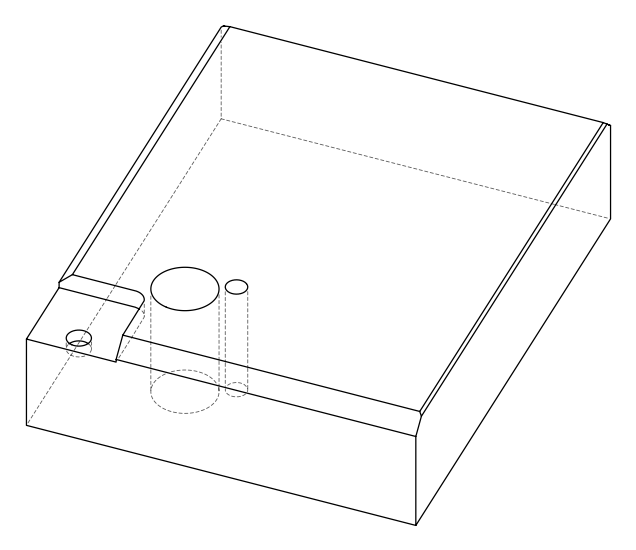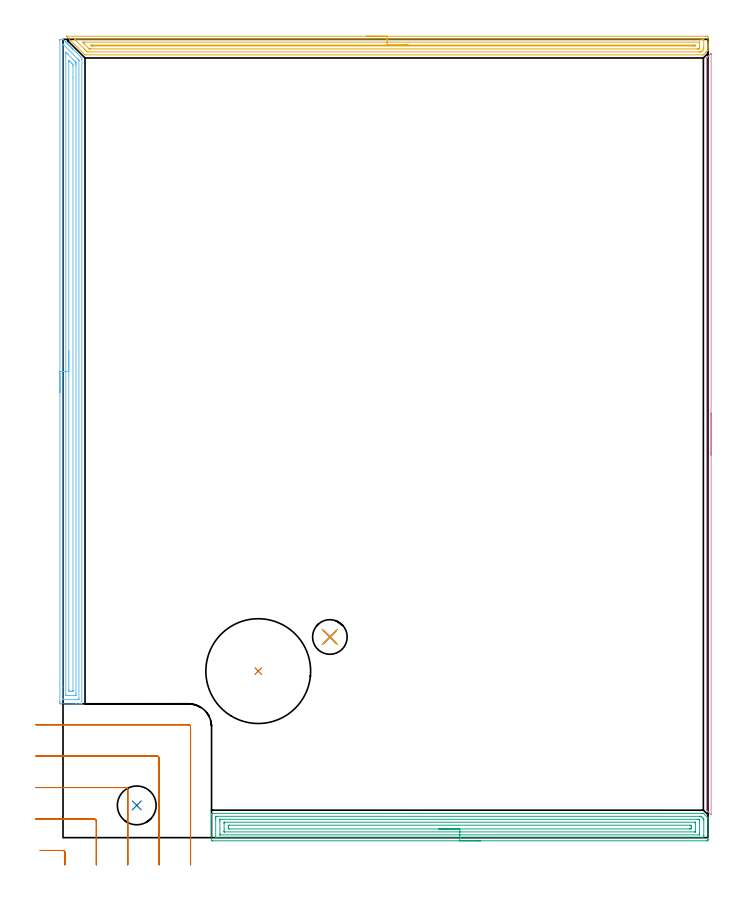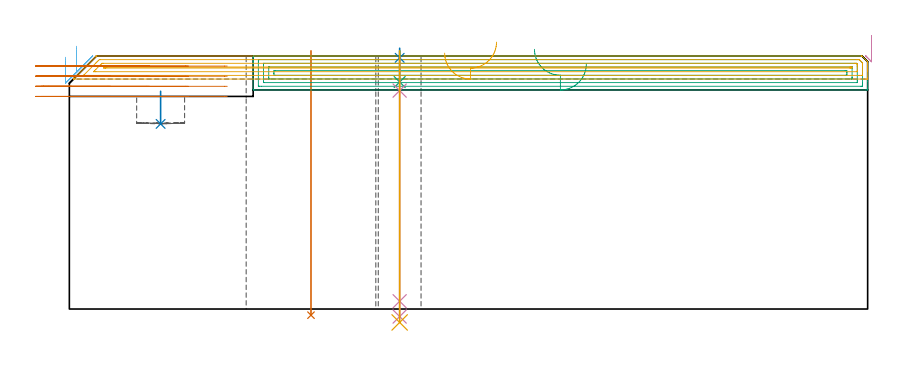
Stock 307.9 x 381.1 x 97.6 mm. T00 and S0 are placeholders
(PLAN: 11 operations, 7 tool changes, 37.9 min)
(1 INDEXABLE_INSERT_DRILL_THROUGH_HOLE_FROM_SOLID | STEP1HOLE | NXT0302_038 | 0.41 min | 191576 mm3)
(2 INDEXABLE_INSERT_DRILL_BLIND_HOLE_FROM_SOLID | STEP1POCKET | NXT0302_008 | 0.06 min | 6972 mm3)
(3 AREA_MILL | FG_CHAMFER_SURFACE | UGT0205_001 | 9.73 min | 20922 mm3)
(4 AREA_MILL_1 | FG_CHAMFER_SURFACE_1 | UGT0205_001 | 3.05 min | 878 mm3)
(5 AREA_MILL_2 | FG_CHAMFER_SURFACE_2 | UGT0205_001 | 9.82 min | 12192 mm3)
(6 AREA_MILL_3 | FG_CHAMFER_SURFACE_3 | UGT0205_001 | 10.28 min | 17521 mm3)
(7 MILL_CORNER_NOTCH_RECTANGULAR | CORNER_NOTCH_RECTANGULAR | UGT0201_104 | Follow Part, ap 5, ae 75% | 3.63 min | 65159 mm3)
(8 SPOT_DRILL | STEP1HOLE_1 | NXT0321_9005460120000 | 0.03 min | 4 mm3)
(9 DRILL_BLIND_HOLE_INTO_CENTER | STEP1HOLE_1 | NXT0301_038 | 0.05 min | 321 mm3)
(10 GUN_DRILL_THROUGH_HOLE | STEP1HOLE_1 | UGT0307_002 | 0.48 min | 2462 mm3)
(11 SPADE_DRILL_TO_ENLARGE_THROUGH_HOLE | STEP1HOLE_1 | UGT0306_007 | 0.42 min | 18050 mm3)
(TOOL NXT0302_038 | Index. Insert Drill 50mm [880-D5000L50-04] | D50 PA176 FL200 Z2)
(TOOL NXT0302_008 | Index. Insert Drill 18.5mm [880-D1850L25-05] | D18.5 PA176 FL93 Z2)
(TOOL UGT0205_001 | Chamfer Mill 20 x 3 x 45 deg. | D20 FL50 Z2)
(TOOL UGT0201_104 | End Mill 20 mm | D20 FL22 Z2)
(TOOL NXT0321_9005460120000 | NC Spot Drill, 142deg, 12mm, Carbide, Uncoated | D12 PA142 FL30 Z2)
(TOOL NXT0301_038 | Carbide Drill 6.7mm [860.1-0670-034A1-MM 2214] | D6.7 PA140 FL53 Z2)
(TOOL UGT0307_002 | Gun Drill 6 mm | D6 PA130 FL24 Z1)
(TOOL UGT0306_007 | Spade Drill 16.5mm | D16.5 PA132 FL10 Z2)
(OP 1 INDEXABLE_INSERT_DRILL_THROUGH_HOLE_FROM_SOLID)
G17 G21 G94 G90
T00 M6
G54
G17 G0 G90 X93.2 Y79.5 S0 M3
G43 Z107.6 H1
G94 G81 G98 Z-2.373 F250. R99.6
G80
M5
M2
(OP 2 INDEXABLE_INSERT_DRILL_BLIND_HOLE_FROM_SOLID)
G17 G21 G94 G90
T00 M6
G54
G17 G0 G90 X35.2 Y15.4 S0 M3
G43 Z107.6 H1
G94 G81 G98 Z71.4 F250. R84.
G80
M5
M2
(OP 3 AREA_MILL)
G17 G21 G94 G90
T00 M6
G54
G17 G0 G90 X199.4 Y-1.5 S1061 M3
G43 Z107.6 H0
Z94.5
G94 G1 X199.362 Z93.628 F250.
X199.248 Z92.763
X199.059 Z91.912
X198.797 Z91.08
X198.463 Z90.274
X198.06 Z89.5
X197.592 Z88.764
X197.06 Z88.072
X196.471 Z87.429
X195.828 Z86.84
X195.136 Z86.308
X194.4 Z85.84
X193.626 Z85.437
X192.82 Z85.103
X191.988 Z84.841
X191.136 Z84.652
X190.272 Z84.538
X189.4 Z84.5
X71.514
X71.027 Y-1.495 Z84.503
X70.91 Y-1.492 Z84.506
X70.9 Y-1.37 Z84.627
Y8.562 Z94.556
Y9.111 Z95.108
Y9.44 Z95.436
Y9.989 Z95.985
Y10.318 Z96.313
Y10.977 Z96.977
Y11.297 Z97.297
X70.903 Y11.451 Z97.443
X70.91 Y11.598 Z97.589
X71.068 Y11.6 Z97.6
X305.5
X305.695 Y11.597 Z97.589
X305.851 Y11.449 Z97.448
X307.732 Y9.568 Z95.566
X307.856 Y9.44 Z95.439
X307.89 Y9.403 Z95.401
X307.9 Y8.781 Z94.78
Y7.355 Z93.351
Y3.952 Z89.948
Y1.812 Z87.809
Y-0.822 Z85.175
X307.896 Y-1.096 Z84.901
X307.89 Y-1.492 Z84.505
X307.692 Y-1.496 Z84.502
X307.286 Y-1.5 Z84.5
X189.4
Y-0.086 Z85.914
X74.059
X73.3 Y-0.085 Z85.915
X73.163 Y-0.084 Z85.916
X72.946 Y-0.079 Z85.921
X72.909 Y-0.07 Z85.93
X72.905 Y-0.042 Z85.958
X72.903 Y-0.011 Z85.989
X72.9 Y0.175 Z86.175
Y8.955 Z94.955
X72.904 Y9.44 Z95.44
X72.91 Y9.824 Z95.824
X72.931 Y10.179 Z96.179
X73.3 Y10.184 Z96.184
X73.436 Y10.185 Z96.185
X303.849
X304.607 Y10.18 Z96.18
X304.652 Y10.179 Z96.179
X304.701 Y10.137 Z96.137
X304.806 Y10.038 Z96.038
X305.01 Y9.838 Z95.838
X305.41 Y9.44 Z95.44
X305.5 Y9.35 Z95.35
X305.887 Y8.951 Z94.951
X305.894 Y8.562 Z94.562
X305.899 Y8.17 Z94.17
X305.9 Y1.145 Z87.145
X305.896 Y0.66 Z86.66
X305.891 Y0.276 Z86.276
X305.869 Y-0.079 Z85.921
X305.5 Y-0.084 Z85.916
X305.364 Y-0.085 Z85.915
X189.4 Y-0.086 Z85.914
Y1.328 Z87.328
X75.015 Y1.329 Z87.329
X74.959 Y1.331 Z87.331
X74.923 Y1.334 Z87.334
X74.91 Y1.336 Z87.336
X74.908 Y1.355 Z87.355
X74.903 Y1.538 Z87.538
X74.9 Y1.721 Z87.721
Y7.867 Z93.867
X74.902 Y8.562 Z94.562
X74.905 Y8.741 Z94.741
X74.91 Y8.765 Z94.765
X74.928 Y8.767 Z94.767
X74.98 Y8.769 Z94.769
X75.086 Y8.771 Z94.771
X302.82
X303.505 Y8.767 Z94.767
X303.602 Y8.765 Z94.765
X303.714 Y8.677 Z94.677
X303.83 Y8.562 Z94.562
X303.87 Y8.518 Z94.518
X303.89 Y8.469 Z94.469
X303.896 Y8.383 Z94.383
X303.9 Y7.684 Z93.684
Y7.501 Z93.501
Y2.233 Z88.233
X303.898 Y1.538 Z87.538
X303.895 Y1.359 Z87.359
X303.89 Y1.335 Z87.335
X303.872 Y1.333 Z87.333
X303.82 Y1.331 Z87.331
X303.714 Y1.329 Z87.329
X189.4 Y1.328 Z87.328
Y2.743 Z88.743
X77.036 Y2.744 Z88.744
X76.958 Y2.745 Z88.745
X76.923 Y2.748 Z88.748
X76.91 Y2.75 Z88.75
X76.908 Y2.77 Z88.77
X76.904 Y2.869 Z88.869
X76.9 Y3.267 Z89.267
Y6.806 Z92.806
X76.907 Y7.232 Z93.232
X76.91 Y7.336 Z93.336
X76.918 Y7.351 Z93.351
X76.951 Y7.353 Z93.353
X77.018 Y7.355 Z93.355
X77.206 Y7.357 Z93.357
X301.367
X301.764 Y7.356 Z93.356
X301.842 Y7.355 Z93.355
X301.877 Y7.352 Z93.352
X301.89 Y7.35 Z93.35
X301.892 Y7.33 Z93.33
X301.896 Y7.231 Z93.231
X301.9 Y6.833 Z92.833
Y3.321 Z89.321
Y3.294 Z89.294
X301.893 Y2.868 Z88.868
X301.89 Y2.764 Z88.764
X301.882 Y2.749 Z88.749
X301.849 Y2.747 Z88.747
X301.782 Y2.745 Z88.745
X301.595 Y2.743 Z88.743
X189.4
Y4.157 Z90.157
X79.552
X78.91 Y4.172 Z90.172
X78.901 Y4.812 Z90.812
Y5.05 Z91.05
X78.903 Y5.688 Z91.688
X78.91 Y5.928 Z91.928
X79.537 Y5.943 Z91.943
X79.552
X299.248
X299.89 Y5.928 Z91.928
X299.899 Y5.288 Z91.288
Y5.05 Z91.05
X299.897 Y4.412 Z90.412
X299.89 Y4.172 Z90.172
X299.263 Y4.157 Z90.157
X299.248
X189.4
X188.528 Z90.195
X187.664 Z90.309
X186.812 Z90.498
X185.98 Z90.76
X185.174 Z91.094
X184.4 Z91.497
X183.664 Z91.965
X182.972 Z92.496
X182.329 Z93.086
X181.74 Z93.729
X181.208 Z94.421
X180.74 Z95.157
X180.337 Z95.931
X180.003 Z96.737
X179.741 Z97.569
X179.552 Z98.42
X179.438 Z99.285
X179.4 Z100.157
G0 Z107.6
M5
M2
(OP 4 AREA_MILL_1)
G17 G21 G94 G90
T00 M6
G54
G17 G0 G90 X309.4 Y202.65 S1061 M3
G43 Z107.6 H0
Z105.4
G94 G1 Y202.612 Z104.528 F250.
Y202.498 Z103.664
Y202.309 Z102.812
Y202.047 Z101.98
Y201.713 Z101.174
Y201.31 Z100.4
Y200.842 Z99.664
Y200.311 Z98.972
Y199.721 Z98.329
Y199.078 Z97.74
Y198.386 Z97.208
Y197.65 Z96.74
Y196.876 Z96.337
Y196.07 Z96.003
Y195.238 Z95.741
Y194.387 Z95.552
Y193.522 Z95.438
Y192.65 Z95.4
Y11.025
X309.399 Y11.005 Z95.399
X309.395 Y10.967 Z95.4
X309.39 Y10.919 Z95.402
X309.264 Y11.035 Z95.534
X307.425 Y12.874 Z97.374
X307.27 Y13.032 Z97.527
X307.204 Y13.105 Z97.589
X307.2 Y13.321 Z97.6
Y371.979
X307.204 Y372.195 Z97.589
X307.271 Y372.273 Z97.526
X307.69 Y372.69 Z97.11
X309.264 Y374.265 Z95.534
X309.39 Y374.382 Z95.402
X309.395 Y374.333 Z95.4
X309.399 Y374.296 Z95.399
X309.4 Y374.275 Z95.4
Y373.888
Y192.65
Y191.779 Z95.438
Y190.914 Z95.552
Y190.062 Z95.741
Y189.23 Z96.003
Y188.424 Z96.337
Y187.65 Z96.74
Y186.914 Z97.208
Y186.222 Z97.74
Y185.579 Z98.329
Y184.99 Z98.972
Y184.459 Z99.664
Y183.99 Z100.4
Y183.587 Z101.174
Y183.253 Z101.98
Y182.991 Z102.812
Y182.802 Z103.664
Y182.688 Z104.528
Y182.65 Z105.4
G0 Z107.6
M5
M2
(OP 5 AREA_MILL_2)
G17 G21 G94 G90
T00 M6
G54
G17 G0 G90 X144.75 Y382.6 S1061 M3
G43 Z107.6 H0
Z98.7
G94 G1 X144.788 Z97.828 F250.
X144.902 Z96.964
X145.091 Z96.112
X145.353 Z95.28
X145.687 Z94.474
X146.09 Z93.7
X146.559 Z92.964
X147.09 Z92.272
X147.679 Z91.629
X148.322 Z91.04
X149.014 Z90.508
X149.75 Z90.04
X150.524 Z89.637
X151.33 Z89.303
X152.162 Z89.041
X153.014 Z88.852
X153.878 Z88.738
X154.75 Z88.7
X306.819
X307.299 Y382.599 Z88.701
X307.774 Y382.595 Z88.703
X307.891 Y382.591 Z88.705
X307.899 Y382.124 Z89.172
X307.896 Y379.475 Z91.82
X307.895 Y378.888 Z92.409
Y378.592 Z92.705
X307.894 Y378.003 Z93.294
Y377.708 Z93.587
X307.893 Y377.124 Z94.176
X307.892 Y376.524 Z94.776
X307.884 Y375.942 Z95.357
X307.882 Y375.908 Z95.391
X307.746 Y375.761 Z95.538
X307.557 Y375.569 Z95.731
X307.186 Y375.196 Z96.104
X307.052 Y375.059 Z96.238
X307.002 Y375.01 Z96.289
X305.888 Y373.889 Z97.41
X305.752 Y373.754 Z97.542
X305.695 Y373.703 Z97.589
X305.515 Y373.7 Z97.6
X10.675
X10.504 Y373.704 Z97.589
X10.488 Y373.714 Z97.579
X10.373 Y373.826 Z97.471
X10.266 Y373.934 Z97.366
X1.755 Y382.445 Z88.853
X1.64 Y382.566 Z88.732
X1.616 Y382.596 Z88.703
X1.738 Y382.6 Z88.7
X1.755
X154.75
Y381.186 Z90.114
X304.623
X305.515 Y381.185 Z90.115
X305.573 Y381.184 Z90.116
X305.888 Y381.174 Z90.126
X305.892 Y381.077 Z90.223
X305.896 Y380.864 Z90.436
X305.893 Y377.334 Z93.966
X305.889 Y376.825 Z94.475
X305.883 Y376.461 Z94.839
X305.871 Y376.345 Z94.955
X305.499 Y375.958 Z95.342
X305.057 Y375.513 Z95.787
X304.913 Y375.368 Z95.932
X304.795 Y375.253 Z96.047
X304.715 Y375.177 Z96.123
X304.668 Y375.134 Z96.166
X304.623 Y375.121 Z96.179
X304.562 Y375.119 Z96.181
X303.731 Y375.114 Z96.186
X303.675
X11.957 Y375.115 Z96.185
X11.545 Y375.121 Z96.179
X11.122 Y375.532 Z95.768
X10.709 Y375.942 Z95.358
X10.23 Y376.42 Z94.88
X5.769 Y380.881 Z90.419
X5.572 Y381.081 Z90.219
X5.49 Y381.169 Z90.131
X5.482 Y381.18 Z90.12
X5.485 Y381.181 Z90.119
X5.524 Y381.184 Z90.116
X5.605 Y381.185 Z90.115
X5.769 Y381.186 Z90.114
X154.75
Y379.772 Z91.528
X303.731 Y379.771 Z91.529
X303.831 Y379.77 Z91.53
X303.866 Y379.768 Z91.532
X303.88 Y379.766 Z91.534
X303.887 Y379.747 Z91.553
X303.891 Y379.638 Z91.662
X303.895 Y379.475 Z91.825
X303.896 Y379.312 Z91.988
X303.893 Y377.548 Z93.752
X303.883 Y376.825 Z94.475
X303.819 Y376.739 Z94.561
X303.731 Y376.642 Z94.658
X303.647 Y376.563 Z94.737
X303.615 Y376.535 Z94.765
X303.582 Y376.534 Z94.766
X303.435 Y376.531 Z94.769
X303.138 Y376.529 Z94.771
X302.839
X13.205
X12.906 Y376.531 Z94.769
X12.607 Y376.535 Z94.765
X12.573 Y376.537 Z94.763
X12.553 Y376.553 Z94.747
X12.511 Y376.591 Z94.709
X12.431 Y376.669 Z94.631
X12.274 Y376.825 Z94.475
X10.23 Y378.869 Z92.431
X9.625 Y379.475 Z91.825
X9.337 Y379.764 Z91.536
Y379.769 Z91.531
X9.93 Y379.771 Z91.529
X10.23
X154.75 Y379.772 Z91.528
Y378.357 Z92.943
X301.055
X301.293 Y378.356 Z92.944
X301.71 Y378.35 Z92.95
X301.885 Y378.339 Z92.961
X301.886 Y378.15 Z93.15
X301.884 Y377.962 Z93.338
X301.704 Y377.949 Z93.351
X301.291 Y377.945 Z93.355
X301.055 Y377.943 Z93.357
X14.453
X14.035 Y377.946 Z93.354
X13.798 Y377.95 Z93.35
X13.603 Y377.958 Z93.342
X13.405 Y378.154 Z93.146
X13.22 Y378.341 Z92.959
X13.38 Y378.35 Z92.95
X13.798 Y378.355 Z92.945
X14.035 Y378.357 Z92.943
X154.75
X155.622 Z92.981
X156.487 Z93.095
X157.338 Z93.283
X158.17 Z93.546
X158.976 Z93.88
X159.75 Z94.282
X160.486 Z94.751
X161.178 Z95.282
X161.821 Z95.872
X162.41 Z96.515
X162.942 Z97.207
X163.41 Z97.943
X163.813 Z98.716
X164.147 Z99.522
X164.409 Z100.354
X164.598 Z101.206
X164.712 Z102.071
X164.75 Z102.943
G0 Z107.6
M5
M2
(OP 6 AREA_MILL_3)
G17 G21 G94 G90
T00 M6
G54
G17 G0 G90 X-1.5 Y212.5 S1061 M3
G43 Z107.6 H0
Z97.1
G94 G1 Y212.538 Z96.228 F250.
Y212.652 Z95.364
Y212.841 Z94.512
Y213.103 Z93.68
Y213.437 Z92.874
Y213.84 Z92.1
Y214.308 Z91.364
Y214.84 Z90.672
Y215.429 Z90.029
Y216.072 Z89.44
Y216.764 Z88.908
Y217.5 Z88.44
Y218.274 Z88.037
Y219.08 Z87.703
Y219.912 Z87.441
Y220.764 Z87.252
Y221.628 Z87.138
Y222.5 Z87.1
Y380.704
X-1.496 Y380.939 Z87.104
X-1.491 Y381.097 Z87.105
X-1.401 Y381.1 Z87.195
X-1.243 Z87.352
X-1.084 Z87.511
X0.005 Z88.604
X0.095 Y381.099 Z88.693
X0.114 Y381.087 Z88.712
X0.578 Y380.623 Z89.177
X0.674 Y380.527 Z89.271
X0.708 Y380.492 Z89.307
X1.26 Y379.942 Z89.857
X1.303 Y379.897 Z89.902
X1.506 Y379.695 Z90.105
X1.553 Y379.649 Z90.15
X1.601 Y379.6 Z90.2
X1.795 Y379.406 Z90.393
X1.846 Y379.356 Z90.443
X1.898 Y379.302 Z90.497
X2.083 Y379.117 Z90.682
X2.139 Y379.063 Z90.735
X2.196 Y379.005 Z90.795
X2.372 Y378.829 Z90.971
X2.432 Y378.77 Z91.028
X2.493 Y378.707 Z91.092
X2.66 Y378.54 Z91.259
X2.725 Y378.477 Z91.321
X2.791 Y378.41 Z91.39
X2.949 Y378.252 Z91.548
X3.018 Y378.184 Z91.614
X3.088 Y378.112 Z91.688
X3.237 Y377.963 Z91.836
X3.311 Y377.891 Z91.907
X3.386 Y377.814 Z91.985
X3.526 Y377.675 Z92.125
X3.604 Y377.598 Z92.2
X3.684 Y377.517 Z92.283
X3.814 Y377.386 Z92.414
X3.896 Y377.305 Z92.493
X3.981 Y377.219 Z92.58
X4.103 Y377.097 Z92.702
X4.189 Y377.012 Z92.786
X4.279 Y376.922 Z92.878
X4.392 Y376.809 Z92.991
X4.482 Y376.719 Z93.078
X4.576 Y376.624 Z93.175
X4.68 Y376.52 Z93.28
X4.775 Y376.427 Z93.371
X4.874 Y376.327 Z93.473
X4.969 Y376.232 Z93.568
X5.068 Y376.134 Z93.664
X6.24 Y374.962 Z94.836
X8.584 Y372.618 Z97.181
X8.742 Y372.459 Z97.341
X8.821 Y372.377 Z97.42
X9. Y372.195 Z97.585
Y371.566 Z97.6
Y64.061
X8.994 Y63.91 Z97.593
X8.699 Y63.9 Z97.298
X8.341 Z96.94
X7.705 Z96.3
X6.508 Z95.105
X5.947 Z94.541
X-0.803 Z87.794
X-1.084 Y63.902 Z87.513
X-1.3 Y63.905 Z87.297
X-1.492 Y63.91 Z87.105
X-1.495 Y64.09 Z87.103
X-1.499 Y64.508 Z87.101
X-1.5 Y64.93 Z87.1
Y222.5
X-0.086 Z88.514
X-0.085 Y378.585 Z88.515
X-0.084 Y378.707 Z88.516
X-0.081 Y378.785 Z88.519
X-0.079 Y378.812 Z88.521
X-0.069 Y378.808 Z88.531
X-0.04 Y378.783 Z88.56
X0.042 Y378.707 Z88.642
X6.826 Y371.924 Z95.426
X7.182 Y371.566 Z95.782
X7.549 Y371.189 Z96.149
X7.579 Y371.151 Z96.179
X7.581 Y371.131 Z96.181
X7.584 Y371.084 Z96.184
X7.585 Y370.988 Z96.185
X7.586 Y370.795 Z96.186
X7.585 Y66.415 Z96.185
X7.584 Y66.293 Z96.184
X7.579 Y65.917 Z96.179
X7.208 Y65.905 Z95.808
X6.826 Y65.902 Z95.426
X6.334 Y65.9 Z94.934
X-0.006 Y65.901 Z88.594
X-0.035 Y65.903 Z88.565
X-0.065 Y65.909 Z88.535
X-0.079 Y65.914 Z88.521
X-0.08 Y65.937 Z88.52
X-0.085 Y66.171 Z88.515
X-0.086 Y71.922 Z88.514
Y222.5
X1.328 Z89.928
X1.329 Y374.471 Z89.929
X1.33 Y374.699 Z89.93
X1.333 Y374.851 Z89.933
X1.336 Y374.953 Z89.936
X1.385 Y374.907 Z89.985
X1.553 Y374.745 Z90.153
X2.057 Y374.244 Z90.657
X2.432 Y373.869 Z91.032
X4.735 Y371.566 Z93.335
X5.627 Y370.674 Z94.227
X5.947 Y370.351 Z94.547
X6.086 Y370.207 Z94.686
X6.153 Y370.136 Z94.753
X6.164 Y370.008 Z94.764
X6.168 Y369.781 Z94.768
X6.17 Y369.554 Z94.77
X6.171 Y368.888 Z94.771
Y368.661
Y68.743
X6.169 Y68.078 Z94.769
X6.167 Y67.965 Z94.767
X6.165 Y67.916 Z94.765
X6.115 Y67.908 Z94.715
X5.947 Y67.904 Z94.547
X5.244 Y67.9 Z93.844
X5.068 Z93.668
X2.607 Z91.207
X1.728 Y67.901 Z90.328
X1.553 Y67.903 Z90.153
X1.378 Y67.908 Z89.978
X1.335 Y67.911 Z89.935
X1.333 Y67.942 Z89.933
X1.33 Y68.002 Z89.93
X1.329 Y68.078 Z89.929
Y68.306
X1.328 Y222.5 Z89.928
X2.743 Z91.343
Y370.674
X2.745 Y371.041 Z91.345
X2.747 Y371.078 Z91.347
X2.748 Y371.09 Z91.348
X2.771 Y371.07 Z91.371
X2.904 Y370.942 Z91.504
X3.178 Y370.674 Z91.778
X3.311 Y370.541 Z91.911
X4.07 Y369.781 Z92.67
X4.189 Y369.66 Z92.789
X4.569 Y369.27 Z93.169
X4.75 Y369.076 Z93.35
X4.752 Y368.888 Z93.352
X4.756 Y368.313 Z93.356
X4.757 Y362.784 Z93.357
Y70.18
X4.755 Y69.987 Z93.355
X4.752 Y69.919 Z93.352
X4.749 Y69.91 Z93.349
X4.742 Y69.906 Z93.342
X4.716 Y69.903 Z93.316
X4.611 Y69.901 Z93.211
X4.189 Y69.9 Z92.789
X3.274 Z91.874
X2.888 Y69.904 Z91.488
X2.791 Y69.907 Z91.391
X2.749 Y69.91 Z91.349
X2.747 Y69.943 Z91.347
X2.745 Y70.029 Z91.345
X2.743 Y70.44 Z91.343
Y70.756
Y222.5
Y223.372 Z91.381
Y224.236 Z91.495
Y225.088 Z91.683
Y225.92 Z91.946
Y226.726 Z92.28
Y227.5 Z92.682
Y228.236 Z93.151
Y228.928 Z93.682
Y229.571 Z94.272
Y230.16 Z94.915
Y230.692 Z95.607
Y231.16 Z96.343
Y231.563 Z97.117
Y231.897 Z97.923
Y232.159 Z98.755
Y232.348 Z99.606
Y232.462 Z100.471
Y232.5 Z101.343
G0 Z107.6
M5
M2
(OP 7 MILL_CORNER_NOTCH_RECTANGULAR)
G17 G21 G94 G90
T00 M6
G54
G17 G0 G90 X0.9 Y-13. S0 M3
G43 Z107.6 H0
Z93.7
G94 G1 Y-10. F250.
Y-7.095 F500.
G3 X-0.095 Y-6.1 R1.
G1 X-7.924
X-10.924 F250.
G0 Z107.6
X15.9 Y-13.
Z93.7
G1 Y-10.
Y7.905 F500.
G3 X14.905 Y8.9 R1.
G1 X-10.
X-13. F250.
G0 Z107.6
X30.9 Y-13.
Z93.7
G1 Y-10.
Y22.905 F500.
G3 X29.905 Y23.9 R1.
G1 X-10.
X-13. F250.
G0 Z107.6
X45.9 Y-13.
Z93.7
G1 Y-10.
Y37.905 F500.
G3 X44.905 Y38.9 R1.
G1 X-10.
X-13. F250.
G0 Z107.6
X60.9 Y-13.
Z93.7
G1 Y-10.
Y52.9 F500.
G3 X59.9 Y53.9 R1.
G1 X-10.
X-13. F250.
G0 Z107.6
X0.9 Y-13.
Z89.8
G1 Y-10.
Y-7.095 F500.
G3 X-0.095 Y-6.1 R1.
G1 X-7.924
X-10.924 F250.
G0 Z107.6
X15.9 Y-13.
Z89.8
G1 Y-10.
Y7.905 F500.
G3 X14.905 Y8.9 R1.
G1 X-10.
X-13. F250.
G0 Z107.6
X30.9 Y-13.
Z89.8
G1 Y-10.
Y22.905 F500.
G3 X29.905 Y23.9 R1.
G1 X-10.
X-13. F250.
G0 Z107.6
X45.9 Y-13.
Z89.8
G1 Y-10.
Y37.905 F500.
G3 X44.905 Y38.9 R1.
G1 X-10.
X-13. F250.
G0 Z107.6
X60.9 Y-13.
Z89.8
G1 Y-10.
Y52.9 F500.
G3 X59.9 Y53.9 R1.
G1 X-10.
X-13. F250.
G0 Z107.6
X0.9 Y-13.
Z85.9
G1 Y-10.
Y-7.095 F500.
G3 X-0.095 Y-6.1 R1.
G1 X-7.924
X-10.924 F250.
G0 Z107.6
X15.9 Y-13.
Z85.9
G1 Y-10.
Y7.905 F500.
G3 X14.905 Y8.9 R1.
G1 X-10.
X-13. F250.
G0 Z107.6
X30.9 Y-13.
Z85.9
G1 Y-10.
Y22.905 F500.
G3 X29.905 Y23.9 R1.
G1 X-10.
X-13. F250.
G0 Z107.6
X45.9 Y-13.
Z85.9
G1 Y-10.
Y37.905 F500.
G3 X44.905 Y38.9 R1.
G1 X-10.
X-13. F250.
G0 Z107.6
X60.9 Y-13.
Z85.9
G1 Y-10.
Y52.9 F500.
G3 X59.9 Y53.9 R1.
G1 X-10.
X-13. F250.
G0 Z107.6
X0.9 Y-13.
Z82.
G1 Y-10.
Y-7.095 F500.
G3 X-0.095 Y-6.1 R1.
G1 X-7.924
X-10.924 F250.
G0 Z107.6
X15.9 Y-13.
Z82.
G1 Y-10.
Y7.905 F500.
G3 X14.905 Y8.9 R1.
G1 X-10.
X-13. F250.
G0 Z107.6
X30.9 Y-13.
Z82.
G1 Y-10.
Y22.905 F500.
G3 X29.905 Y23.9 R1.
G1 X-10.
X-13. F250.
G0 Z107.6
X45.9 Y-13.
Z82.
G1 Y-10.
Y37.905 F500.
G3 X44.905 Y38.9 R1.
G1 X-10.
X-13. F250.
G0 Z107.6
X60.9 Y-13.
Z82.
G1 Y-10.
Y52.9 F500.
G3 X59.9 Y53.9 R1.
G1 X-10.
X-13. F250.
G0 Z107.6
M5
M2
(OP 8 SPOT_DRILL)
G17 G21 G94 G90
T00 M6
G54
G17 G0 G90 X127.4 Y95.8 S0 M3
G43 Z107.6 H0
G94 G81 G98 Z96.886 F250. R100.6
G80
M5
M2
(OP 9 DRILL_BLIND_HOLE_INTO_CENTER)
G17 G21 G94 G90
T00 M6
G54
G17 G0 G90 X127.4 Y95.8 S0 M3
G43 Z107.6 H1
G94 G81 G98 Z87.55 F250. R99.6
G80
M5
M2
(OP 10 GUN_DRILL_THROUGH_HOLE)
G17 G21 G94 G90
T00 M6
G54
G17 G0 G90 X127.4 Y95.8 M8
G43 Z107.6 H0
Z97.357
S716 M3
G94 G1 Z84.243 F125. M26
G4 X.084
Z3. F250.
G4 X.084
Z-2.899 F125.
G4 X.084
M5
M9
G0 Z97.357
Z107.6
M2
(OP 11 SPADE_DRILL_TO_ENLARGE_THROUGH_HOLE)
G17 G21 G94 G90
T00 M6
G54
G17 G0 G90 X127.4 Y95.8 S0 M3
G43 Z107.6 H0
G94 G73 G98 Z-5.173 F250. Q14.682 R99.6
G80
M5
M2
